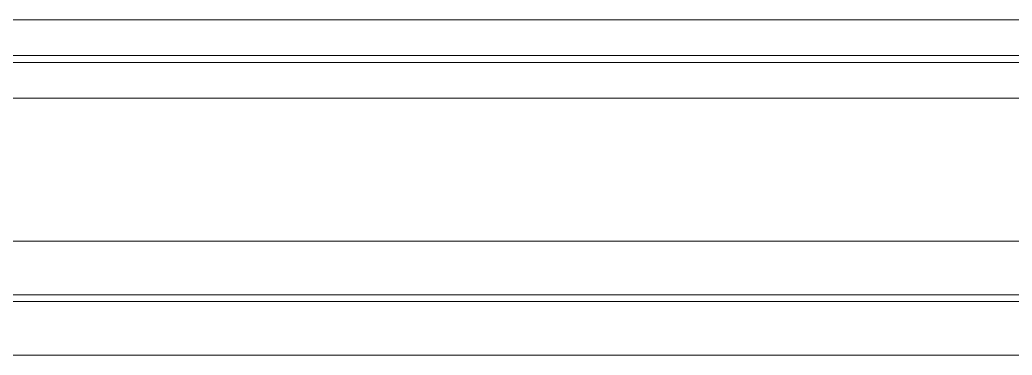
# Model space of a CAD drawing. Extents: x -1299 to 23780, y -3010 to 8106.
# Drawn here: x 7149.67 to 7160.75, y 322.3 to 326.05 of the extents above; entities that cross this region are included whole.
import ezdxf

# ---------------------------------------------------------------- set-up
doc = ezdxf.new("R2010")
doc.units = 0
doc.header["$LTSCALE"] = 25
doc.header["$MEASUREMENT"] = 0
doc.layers.add('10', color=9, linetype='Continuous', lineweight=9)
doc.layers.add('15', color=9, linetype='Continuous', lineweight=9)

# ---------------------------------------------------------------- blocks, each defined once
blk = doc.blocks.new('*U457')
at = {"layer": '15'}
for p, q in [((-1.468840347965794, -18.9468617151615), (-62.69886171635675, -18.9468617151615)), ((-1.468840347965794, -19.34686171515932), (-62.69886171635675, -19.34686171515932)), ((-1.468840347965794, -19.4228617151557), (-62.69886171635675, -19.4228617151557)), ((-1.468840347965794, -19.82286171514988), (-62.69886171635675, -19.82286171514988)), ((-1.468840347965794, -21.4228617151266), (-62.69886171635675, -21.4228617151266)), ((-1.468840347965794, -22.02286171511514), (-62.69886171635675, -22.02286171511514)), ((-1.468840347965794, -22.09886171511243), (-62.69886171635675, -22.09886171511243)), ((-1.468840347965794, -22.6988617151037), (-62.69886171635675, -22.6988617151037))]:
    blk.add_line(p, q, dxfattribs=at)

msp = doc.modelspace()

# ---------------------------------------------------------------- block references
at = {"layer": '10'}
msp.add_blockref('*U457', (7167.499999999573, 345.0000000046566), dxfattribs=at)

doc.saveas('drawing.dxf')
